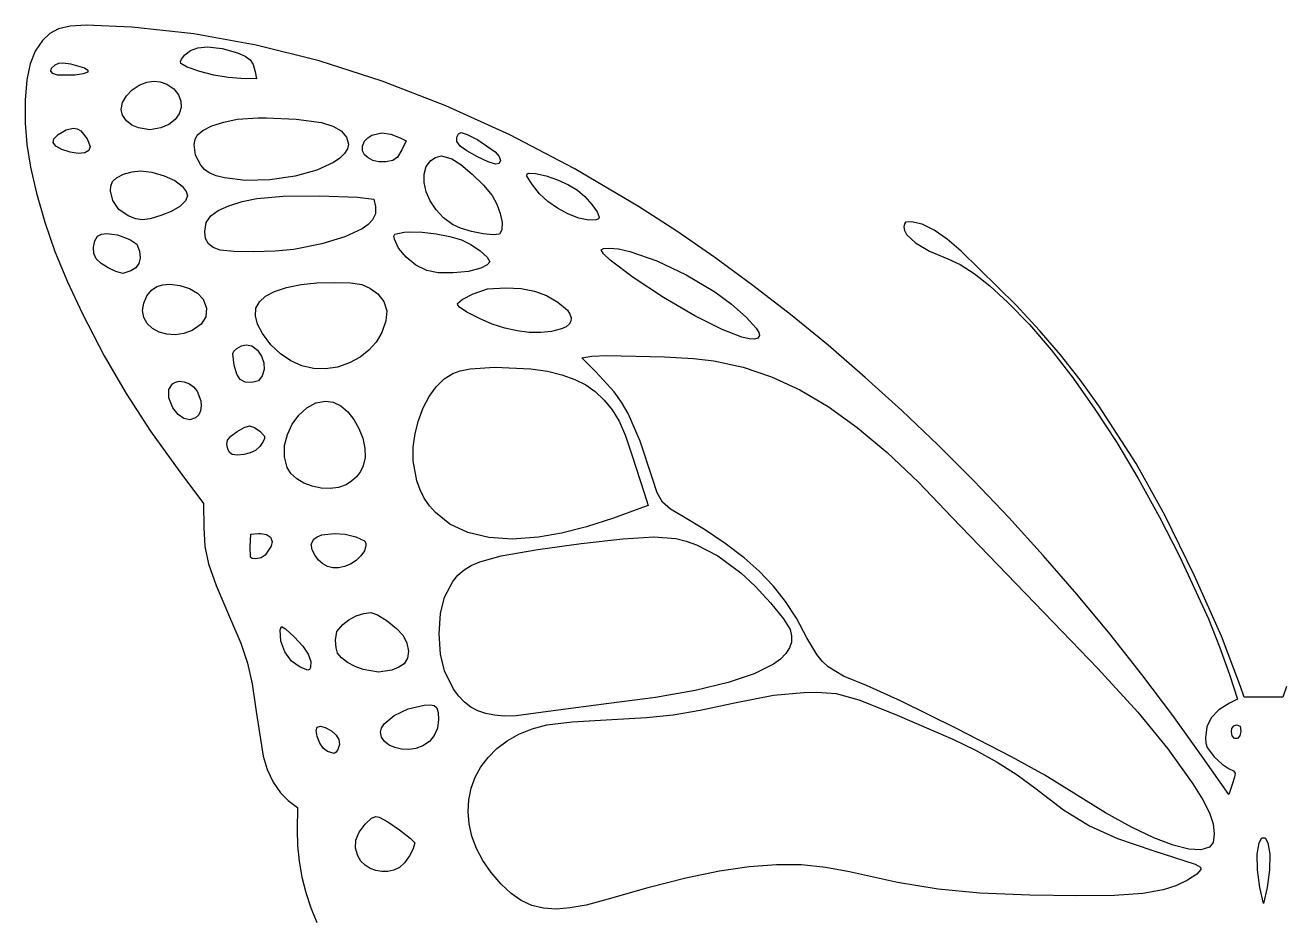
# Model space of a CAD drawing. Extents: x -58 to 268, y 39 to 258.
# Drawn here: x -58.1 to 107.9, y 140.3 to 257.6 of the extents above; entities that cross this region are included whole.
import ezdxf

# ---------------------------------------------------------------- set-up
doc = ezdxf.new("R2010")
doc.units = 0

msp = doc.modelspace()

# ---------------------------------------------------------------- linework, layer by layer
at = {"layer": 'Layer 1'}
for p, q in [((-52.161878, 257.43643), (-53.677883, 257.078432)), ((-50.054654, 257.559729), (-52.161878, 257.43643)), ((-44.022154, 257.286327), (-50.054654, 257.559729)), ((-50.054654, 257.559729), (-50.054654, 257.559729)), ((-54.813228, 256.453964), (-55.778473, 255.531257)), ((-53.677883, 257.078432), (-54.813228, 256.453964)), ((-35.880628, 256.414482), (-44.022154, 257.286327)), ((-27.665799, 254.942786), (-35.880628, 256.414482)), ((-56.763746, 254.131117), (-57.442445, 252.45679)), ((-55.778473, 255.531257), (-56.763746, 254.131117)), ((-37.035886, 253.658918), (-36.313959, 254.225979)), ((-36.313959, 254.225979), (-35.346381, 254.584525)), ((-35.346381, 254.584525), (-34.056182, 254.702229)), ((-34.056182, 254.702229), (-32.121481, 254.506739)), ((-34.056182, 254.702229), (-34.056182, 254.702229)), ((-32.121481, 254.506739), (-30.122709, 253.934938)), ((-19.385824, 252.874113), (-27.665799, 254.942786)), ((-57.442445, 252.45679), (-57.860218, 250.355166)), ((-54.111598, 252.329799), (-53.64181, 252.548747)), ((-53.64181, 252.548747), (-53.079723, 252.612021)), ((-53.079723, 252.612021), (-52.127223, 252.488549)), ((-53.079723, 252.612021), (-53.079723, 252.612021)), ((-52.127223, 252.488549), (-50.254548, 251.931629)), ((-37.643357, 252.76943), (-37.513404, 253.088271)), ((-37.593851, 252.532503), (-37.643357, 252.76943)), ((-36.763751, 252.056396), (-37.593851, 252.532503)), ((-37.513404, 253.088271), (-37.035886, 253.658918)), ((-30.122709, 253.934938), (-29.090996, 253.480834)), ((-29.090996, 253.480834), (-28.449514, 253.009526)), ((-28.449514, 253.009526), (-28.064751, 252.376949)), ((-28.064751, 252.376949), (-27.803197, 251.439035)), ((-11.048859, 250.211336), (-19.385824, 252.874113)), ((-54.719195, 251.496789), (-54.606934, 251.891796)), ((-54.457102, 251.185354), (-54.719195, 251.496789)), ((-54.606934, 251.891796), (-54.111598, 252.329799)), ((-53.829376, 250.998063), (-54.457102, 251.185354)), ((-51.501822, 251.002625), (-53.829376, 250.998063)), ((-50.427161, 251.151563), (-51.501822, 251.002625)), ((-49.842987, 251.35966), (-50.427161, 251.151563)), ((-50.254548, 251.931629), (-49.83273, 251.630811)), ((-49.83273, 251.630811), (-49.842987, 251.35966)), ((-35.09228, 251.45843), (-36.763751, 252.056396)), ((-33.232737, 250.980956), (-35.09228, 251.45843)), ((-31.365993, 250.661967), (-33.232737, 250.980956)), ((-27.803197, 251.439035), (-27.609169, 250.521813)), ((-57.860218, 250.355166), (-58.062709, 247.673132)), ((-44.74695, 248.257069), (-43.996395, 249.051664)), ((-43.996395, 249.051664), (-43.069654, 249.657507)), ((-43.069654, 249.657507), (-42.058585, 250.059217)), ((-42.058585, 250.059217), (-41.155834, 250.213132)), ((-41.155834, 250.213132), (-40.295849, 250.123113)), ((-41.155834, 250.213132), (-41.155834, 250.213132)), ((-40.295849, 250.123113), (-39.418404, 249.789799)), ((-39.418404, 249.789799), (-38.495276, 249.164844)), ((-38.495276, 249.164844), (-37.879602, 248.409329)), ((-29.672918, 250.539452), (-31.365993, 250.661967)), ((-27.609169, 250.521813), (-29.672918, 250.539452)), ((-2.663061, 246.95733), (-11.048859, 250.211336)), ((-58.062709, 247.673132), (-58.076768, 244.676945)), ((-45.433265, 246.482507), (-45.24976, 247.368943)), ((-45.24976, 247.368943), (-44.74695, 248.257069)), ((-37.879602, 248.409329), (-37.56402, 247.575444)), ((-37.56402, 247.575444), (-37.541168, 246.715382)), ((-45.245368, 245.71807), (-45.433265, 246.482507)), ((-44.743323, 244.990315), (-45.245368, 245.71807)), ((-37.803681, 245.881331), (-38.344198, 245.125483)), ((-37.541168, 246.715382), (-37.803681, 245.881331)), ((5.763413, 243.114968), (-2.663061, 246.95733)), ((-58.076768, 244.676945), (-57.862435, 241.844941)), ((-44.0196, 244.397909), (-44.743323, 244.990315)), ((-43.166668, 244.039521), (-44.0196, 244.397909)), ((-41.644382, 243.795993), (-43.166668, 244.039521)), ((-40.229793, 244.05716), (-41.644382, 243.795993)), ((-39.155356, 244.50003), (-40.229793, 244.05716)), ((-38.344198, 245.125483), (-39.155356, 244.50003)), ((-34.700551, 243.709627), (-33.491547, 244.302352)), ((-33.491547, 244.302352), (-31.932065, 244.812168)), ((-31.932065, 244.812168), (-30.157987, 245.186049)), ((-30.157987, 245.186049), (-27.415141, 245.380077)), ((-27.415141, 245.380077), (-26.295072, 245.380077)), ((-27.415141, 245.380077), (-27.415141, 245.380077)), ((-26.295072, 245.380077), (-22.38412, 245.195318)), ((-22.38412, 245.195318), (-19.045488, 244.745077)), ((-19.045488, 244.745077), (-17.559644, 244.286245)), ((-17.559644, 244.286245), (-16.450819, 243.635344)), ((-54.402748, 242.108893), (-54.28863, 242.597179)), ((-54.28863, 242.597179), (-53.732362, 243.157577)), ((-53.732362, 243.157577), (-52.69889, 243.79473)), ((-52.69889, 243.79473), (-51.774446, 244.004243)), ((-51.774446, 244.004243), (-51.239891, 243.915601)), ((-51.774446, 244.004243), (-51.774446, 244.004243)), ((-51.239891, 243.915601), (-50.753507, 243.650794)), ((-50.753507, 243.650794), (-49.931182, 242.593132)), ((-49.931182, 242.593132), (-49.537506, 241.602444)), ((-35.835673, 241.859082), (-35.708651, 242.511866)), ((-35.708651, 242.511866), (-35.423196, 243.087021)), ((-35.423196, 243.087021), (-34.700551, 243.709627)), ((-16.450819, 243.635344), (-15.757383, 242.822729)), ((-15.757383, 242.822729), (-15.517711, 241.878757)), ((-13.374586, 242.275632), (-12.963065, 242.743897)), ((-12.963065, 242.743897), (-12.438293, 243.083581)), ((-12.438293, 243.083581), (-11.125627, 243.369243)), ((-11.125627, 243.369243), (-9.940579, 243.222229)), ((-11.125627, 243.369243), (-11.125627, 243.369243)), ((-9.940579, 243.222229), (-8.691461, 242.743063)), ((-8.691461, 242.743063), (-7.924169, 242.337368)), ((-1.221391, 242.840077), (-1.021046, 243.269872)), ((-1.217995, 242.230827), (-1.221391, 242.840077)), ((-1.021046, 243.269872), (-0.665766, 243.42216)), ((-0.665766, 243.42216), (0.143721, 243.188074)), ((-0.665766, 243.42216), (-0.665766, 243.42216)), ((0.143721, 243.188074), (1.512637, 242.452021)), ((1.512637, 242.452021), (3.817616, 240.889006)), ((14.222406, 238.687125), (5.763413, 243.114968)), ((-57.862435, 241.844941), (-57.382233, 238.8733)), ((-54.064816, 241.65547), (-54.402748, 242.108893)), ((-53.264932, 241.19966), (-54.064816, 241.65547)), ((-52.17202, 240.825118), (-53.264932, 241.19966)), ((-51.117217, 240.671863), (-52.17202, 240.825118)), ((-50.241097, 240.745023), (-51.117217, 240.671863)), ((-49.684237, 241.049729), (-50.241097, 240.745023)), ((-49.537506, 241.602444), (-49.684237, 241.049729)), ((-35.655401, 240.450505), (-35.835673, 241.859082)), ((-15.648303, 241.27051), (-16.028215, 240.664857)), ((-15.517711, 241.878757), (-15.648303, 241.27051)), ((-13.650658, 241.635335), (-13.374586, 242.275632)), ((-13.644143, 241.040163), (-13.650658, 241.635335)), ((-13.390277, 240.513981), (-13.644143, 241.040163)), ((-8.462155, 241.137924), (-9.026906, 240.208548)), ((-7.924169, 242.337368), (-8.462155, 241.137924)), ((-0.816134, 241.643728), (-1.217995, 242.230827)), ((0.064401, 240.99996), (-0.816134, 241.643728)), ((1.503817, 240.220702), (0.064401, 240.99996)), ((3.817616, 240.889006), (4.35063, 240.284595)), ((-34.964357, 239.121054), (-35.655401, 240.450505)), ((-34.452912, 238.567177), (-34.964357, 239.121054)), ((-17.464814, 239.504481), (-19.685136, 238.483935)), ((-16.639651, 240.072584), (-17.464814, 239.504481)), ((-16.028215, 240.664857), (-16.639651, 240.072584)), ((-12.924297, 240.080658), (-13.390277, 240.513981)), ((-12.281438, 239.764058), (-12.924297, 240.080658)), ((-11.496938, 239.58805), (-12.281438, 239.764058)), ((-10.606034, 239.576499), (-11.496938, 239.58805)), ((-9.643961, 239.753271), (-10.606034, 239.576499)), ((-9.026906, 240.208548), (-9.643961, 239.753271)), ((-5.262489, 238.94028), (-4.652155, 239.726813)), ((-4.652155, 239.726813), (-4.039237, 240.154046)), ((-4.039237, 240.154046), (-3.426252, 240.335354)), ((-3.426252, 240.335354), (-3.267502, 240.344174)), ((-3.267502, 240.344174), (-1.87403, 239.982577)), ((-3.267502, 240.344174), (-3.267502, 240.344174)), ((-1.87403, 239.982577), (-0.715326, 239.241855)), ((-0.715326, 239.241855), (0.790903, 237.964285)), ((2.911426, 239.571507), (1.503817, 240.220702)), ((3.844226, 239.283316), (2.911426, 239.571507)), ((4.360885, 239.346961), (3.844226, 239.283316)), ((4.35063, 240.284595), (4.520067, 239.753271)), ((4.520067, 239.753271), (4.360885, 239.346961)), ((-57.382233, 238.8733), (-56.598682, 235.458202)), ((-46.570973, 236.966327), (-46.039021, 237.473309)), ((-46.039021, 237.473309), (-45.1187, 237.92973)), ((-45.1187, 237.92973), (-44.009498, 238.259432)), ((-44.009498, 238.259432), (-42.910904, 238.386257)), ((-42.910904, 238.386257), (-41.384639, 238.209849)), ((-42.910904, 238.386257), (-42.910904, 238.386257)), ((-41.384639, 238.209849), (-39.770956, 237.748999)), ((-39.770956, 237.748999), (-38.351413, 237.106276)), ((-33.844515, 238.130493), (-34.452912, 238.567177)), ((-32.94655, 237.741734), (-33.844515, 238.130493)), ((-31.82405, 237.445139), (-32.94655, 237.741734)), ((-29.060658, 237.134764), (-31.82405, 237.445139)), ((-22.546808, 237.689521), (-25.864769, 237.212011)), ((-19.685136, 238.483935), (-22.546808, 237.689521)), ((-5.555671, 237.956053), (-5.262489, 238.94028)), ((-5.552374, 236.835254), (-5.555671, 237.956053)), ((0.790903, 237.964285), (2.283172, 236.483187)), ((7.984552, 237.705807), (8.008117, 237.975185)), ((8.709303, 236.525354), (7.984552, 237.705807)), ((8.008117, 237.975185), (8.303609, 238.077577)), ((8.303609, 238.077577), (9.141456, 238.015841)), ((8.303609, 238.077577), (8.303609, 238.077577)), ((9.141456, 238.015841), (10.544591, 237.713369)), ((10.544591, 237.713369), (12.039646, 237.206292)), ((22.705762, 233.676674), (14.222406, 238.687125)), ((-46.849509, 235.749184), (-46.788933, 236.377662)), ((-46.54132, 234.466255), (-46.849509, 235.749184)), ((-46.788933, 236.377662), (-46.570973, 236.966327)), ((-38.351413, 237.106276), (-37.407571, 236.384243)), ((-37.407571, 236.384243), (-36.896113, 235.649659)), ((-25.864769, 237.212011), (-29.060658, 237.134764)), ((-5.273273, 235.639002), (-5.552374, 236.835254)), ((2.283172, 236.483187), (3.399998, 235.131882)), ((9.663506, 235.375336), (8.709303, 236.525354)), ((12.039646, 237.206292), (13.463643, 236.559389)), ((13.463643, 236.559389), (14.653609, 235.837438)), ((14.653609, 235.837438), (15.615077, 234.996747)), ((-56.598682, 235.458202), (-55.508783, 231.635977)), ((-45.73202, 233.304473), (-46.54132, 234.466255)), ((-36.96221, 234.418919), (-37.717779, 233.700118)), ((-36.684376, 235.096604), (-36.96221, 234.418919)), ((-36.896113, 235.649659), (-36.684376, 235.096604)), ((-31.253892, 233.800441), (-29.520169, 234.351303)), ((-29.520169, 234.351303), (-27.573891, 234.761466)), ((-27.573891, 234.761466), (-24.08891, 235.032013)), ((-24.08891, 235.032013), (-19.283613, 235.105424)), ((-19.283613, 235.105424), (-14.327086, 234.902577)), ((-19.283613, 235.105424), (-19.283613, 235.105424)), ((-14.327086, 234.902577), (-12.148683, 234.673271)), ((-12.148683, 234.673271), (-11.963475, 233.685493)), ((-4.739041, 234.428419), (-5.273273, 235.639002)), ((-3.970352, 233.264624), (-4.739041, 234.428419)), ((3.399998, 235.131882), (4.034956, 233.994852)), ((10.764671, 234.353042), (9.663506, 235.375336)), ((12.008934, 233.462199), (10.764671, 234.353042)), ((15.615077, 234.996747), (16.536937, 233.963661)), ((-44.507223, 232.450771), (-45.73202, 233.304473)), ((-43.521502, 232.064164), (-44.507223, 232.450771)), ((-40.194515, 232.486049), (-41.64031, 232.079298)), ((-38.834181, 233.026922), (-40.194515, 232.486049)), ((-37.717779, 233.700118), (-38.834181, 233.026922)), ((-34.26522, 231.566556), (-33.641668, 232.441952)), ((-33.641668, 232.441952), (-32.664558, 233.150213)), ((-32.664558, 233.150213), (-31.253892, 233.800441)), ((-11.934829, 232.744588), (-12.325072, 231.939243)), ((-11.963475, 233.685493), (-11.934829, 232.744588)), ((-2.987878, 232.208738), (-3.970352, 233.264624)), ((4.034956, 233.994852), (4.493535, 232.752544)), ((4.493535, 232.752544), (4.727255, 231.575425)), ((13.392428, 232.706535), (12.008934, 233.462199)), ((14.818252, 232.172003), (13.392428, 232.706535)), ((16.536937, 233.963661), (17.229304, 232.9767)), ((17.229304, 232.9767), (17.502289, 232.274382)), ((27.736326, 230.42721), (22.705762, 233.676674)), ((-55.508783, 231.635977), (-54.159908, 227.780798)), ((-42.657585, 231.939505), (-43.521502, 232.064164)), ((-41.64031, 232.079298), (-42.657585, 231.939505)), ((-34.426598, 230.413479), (-34.26522, 231.566556)), ((-13.711752, 230.758669), (-15.991152, 229.685094)), ((-12.898795, 231.338565), (-13.711752, 230.758669)), ((-12.325072, 231.939243), (-12.898795, 231.338565)), ((-1.812294, 231.321882), (-2.987878, 232.208738)), ((-0.767884, 230.853966), (-1.812294, 231.321882)), ((0.680921, 230.418739), (-0.767884, 230.853966)), ((4.727255, 231.575425), (4.687637, 230.633966)), ((16.143943, 231.904192), (14.818252, 232.172003)), ((17.121343, 231.929514), (16.143943, 231.904192)), ((17.401883, 232.060354), (17.121343, 231.929514)), ((17.502289, 232.274382), (17.401883, 232.060354)), ((57.714207, 231.406997), (57.639582, 231.022021)), ((57.639582, 231.022021), (57.702998, 230.533131)), ((57.867636, 231.619652), (57.714207, 231.406997)), ((58.662638, 231.683479), (57.867636, 231.619652)), ((60.035878, 231.349736), (58.662638, 231.683479)), ((61.615522, 230.570011), (60.035878, 231.349736)), ((-49.085305, 228.335995), (-48.915837, 229.168055)), ((-48.915837, 229.168055), (-48.537709, 229.778479)), ((-48.537709, 229.778479), (-48.038644, 230.04619)), ((-48.038644, 230.04619), (-47.347084, 230.148896)), ((-47.347084, 230.148896), (-45.901483, 229.966475)), ((-47.347084, 230.148896), (-47.347084, 230.148896)), ((-45.901483, 229.966475), (-44.313196, 229.363966)), ((-44.313196, 229.363966), (-43.389694, 228.713153)), ((-34.31473, 229.471734), (-34.426598, 230.413479)), ((-33.958508, 228.77159), (-34.31473, 229.471734)), ((-15.991152, 229.685094), (-19.034839, 228.76625)), ((-9.519907, 229.807069), (-9.402865, 230.049259)), ((-9.449933, 229.390424), (-9.519907, 229.807069)), ((-8.9023, 228.194273), (-9.449933, 229.390424)), ((-9.402865, 230.049259), (-8.188752, 230.316466)), ((-8.188752, 230.316466), (-7.421461, 230.378202)), ((-7.421461, 230.378202), (-5.781055, 230.326956)), ((-7.421461, 230.378202), (-7.421461, 230.378202)), ((-5.781055, 230.326956), (-3.950391, 230.109684)), ((-3.950391, 230.109684), (-2.155314, 229.757678)), ((-2.155314, 229.757678), (-0.621669, 229.302229)), ((-0.621669, 229.302229), (0.624896, 228.689654)), ((2.236903, 230.091125), (0.680921, 230.418739)), ((3.602845, 229.946049), (2.236903, 230.091125)), ((4.370835, 230.064265), (3.602845, 229.946049)), ((4.687637, 230.633966), (4.370835, 230.064265)), ((32.754657, 226.96809), (27.736326, 230.42721)), ((57.702998, 230.533131), (57.989723, 230.00749)), ((57.989723, 230.00749), (59.162239, 228.897702)), ((63.348116, 229.376881), (61.615522, 230.570011)), ((65.180207, 227.802924), (63.348116, 229.376881)), ((-54.159908, 227.780798), (-52.51127, 223.784547)), ((-49.031688, 227.484345), (-49.085305, 228.335995)), ((-48.740557, 226.815146), (-49.031688, 227.484345)), ((-43.389694, 228.713153), (-43.016737, 227.829382)), ((-43.016737, 227.829382), (-42.936248, 226.902651)), ((-33.327009, 228.27503), (-33.958508, 228.77159)), ((-32.389307, 227.944035), (-33.327009, 228.27503)), ((-30.613614, 227.749721), (-32.389307, 227.944035)), ((-27.995919, 227.706683), (-30.613614, 227.749721)), ((-25.156185, 227.808779), (-27.995919, 227.706683)), ((-22.714377, 228.049868), (-25.156185, 227.808779)), ((-19.034839, 228.76625), (-22.714377, 228.049868)), ((-7.916087, 227.011367), (-8.9023, 228.194273)), ((0.624896, 228.689654), (1.833559, 227.868326)), ((1.833559, 227.868326), (2.747264, 227.038551)), ((17.784512, 227.970493), (18.098632, 228.151636)), ((18.100896, 227.463504), (17.784512, 227.970493)), ((18.098632, 228.151636), (18.851664, 228.226257)), ((18.979422, 226.642954), (18.100896, 227.463504)), ((18.851664, 228.226257), (20.071418, 228.107285)), ((18.851664, 228.226257), (18.851664, 228.226257)), ((20.071418, 228.107285), (21.557802, 227.766934)), ((21.557802, 227.766934), (25.091128, 226.521469)), ((59.162239, 228.897702), (61.015406, 227.79615)), ((61.015406, 227.79615), (63.407499, 226.806327)), ((72.422938, 220.680939), (65.180207, 227.802924)), ((-48.066497, 226.188988), (-48.740557, 226.815146)), ((-47.14671, 225.59498), (-48.066497, 226.188988)), ((-43.094334, 226.182625), (-43.504663, 225.637748)), ((-42.936248, 226.902651), (-43.094334, 226.182625)), ((-6.634053, 225.981706), (-7.916087, 227.011367)), ((-5.198961, 225.245285), (-6.634053, 225.981706)), ((2.756619, 226.008568), (1.909512, 225.553966)), ((2.747264, 227.038551), (3.108956, 226.400632)), ((3.108956, 226.400632), (2.756619, 226.008568)), ((21.99914, 224.35875), (18.979422, 226.642954)), ((25.091128, 226.521469), (28.972969, 224.688625)), ((37.752347, 223.30753), (32.754657, 226.96809)), ((63.407499, 226.806327), (65.072213, 226.058339)), ((65.072213, 226.058339), (66.900091, 224.886735)), ((-46.141903, 225.121576), (-47.14671, 225.59498)), ((-45.212779, 224.857229), (-46.141903, 225.121576)), ((-44.180904, 225.236466), (-45.212779, 224.857229)), ((-43.504663, 225.637748), (-44.180904, 225.236466)), ((-3.698134, 224.967657), (-5.198961, 225.245285)), ((-1.706976, 224.939708), (-3.698134, 224.967657)), ((0.315308, 225.141717), (-1.706976, 224.939708)), ((1.909512, 225.553966), (0.315308, 225.141717)), ((25.996145, 221.713038), (21.99914, 224.35875)), ((28.972969, 224.688625), (32.724652, 222.46716)), ((66.900091, 224.886735), (68.961637, 223.241767)), ((-52.51127, 223.784547), (-50.522084, 219.539104)), ((-42.046718, 221.916687), (-41.455644, 222.686342)), ((-41.455644, 222.686342), (-40.758959, 223.155077)), ((-40.758959, 223.155077), (-39.950118, 223.371775)), ((-39.950118, 223.371775), (-39.074446, 223.446118)), ((-39.074446, 223.446118), (-37.723108, 223.310636)), ((-39.074446, 223.446118), (-39.074446, 223.446118)), ((-37.723108, 223.310636), (-36.442912, 222.914567)), ((-36.442912, 222.914567), (-35.367233, 222.294795)), ((-26.423012, 221.8976), (-25.23332, 222.520506)), ((-25.23332, 222.520506), (-23.668521, 223.027069)), ((-23.668521, 223.027069), (-21.7266, 223.41966)), ((-21.7266, 223.41966), (-19.660392, 223.632247)), ((-19.660392, 223.632247), (-17.343336, 223.701882)), ((-17.343336, 223.701882), (-15.21996, 223.627255)), ((-17.343336, 223.701882), (-17.343336, 223.701882)), ((-15.21996, 223.627255), (-13.727363, 223.410841)), ((-13.727363, 223.410841), (-12.671267, 222.931492)), ((-12.671267, 222.931492), (-11.654794, 222.202577)), ((0.930553, 222.184938), (2.825115, 222.852307)), ((2.825115, 222.852307), (5.225623, 222.996327)), ((5.225623, 222.996327), (7.238059, 222.886485)), ((5.225623, 222.996327), (5.225623, 222.996327)), ((7.238059, 222.886485), (9.006025, 222.547913)), ((9.006025, 222.547913), (10.594762, 221.963913)), ((32.724652, 222.46716), (34.931219, 220.836818)), ((42.720988, 219.453747), (37.752347, 223.30753)), ((68.961637, 223.241767), (71.32736, 221.073688)), ((-42.611043, 219.988896), (-42.456934, 220.974682)), ((-42.456934, 220.974682), (-42.046718, 221.916687)), ((-35.367233, 222.294795), (-34.629446, 221.488202)), ((-34.629446, 221.488202), (-34.180675, 220.291808)), ((-27.685138, 220.293284), (-27.239612, 221.155983)), ((-27.239612, 221.155983), (-26.423012, 221.8976)), ((-11.654794, 222.202577), (-10.832637, 221.163948)), ((-10.832637, 221.163948), (-10.468914, 219.971607)), ((-1.127157, 220.935249), (-0.537392, 221.460155)), ((-1.111093, 220.693827), (-1.127157, 220.935249)), ((-0.537392, 221.460155), (0.930553, 222.184938)), ((10.594762, 221.963913), (12.069512, 221.117785)), ((12.069512, 221.117785), (13.321666, 220.034046)), ((30.122916, 219.300979), (25.996145, 221.713038)), ((34.931219, 220.836818), (36.850441, 219.139506)), ((71.32736, 221.073688), (74.167779, 218.147348)), ((-50.522084, 219.539104), (-47.681078, 214.046567)), ((-42.448617, 219.065007), (-42.611043, 219.988896)), ((-34.282415, 219.187183), (-34.923677, 218.205603)), ((-34.180675, 220.291808), (-34.282415, 219.187183)), ((-27.761603, 219.307135), (-27.685138, 220.293284)), ((-27.471025, 218.195166), (-27.761603, 219.307135)), ((-10.468914, 219.971607), (-10.563634, 218.620341)), ((-0.897528, 220.437669), (-1.111093, 220.693827)), ((0.092706, 219.794868), (-0.897528, 220.437669)), ((1.76249, 218.925065), (0.092706, 219.794868)), ((13.321666, 220.034046), (13.668196, 219.522414)), ((13.668196, 219.522414), (13.826962, 219.04172)), ((33.700573, 217.506309), (30.122916, 219.300979)), ((36.850441, 219.139506), (38.179615, 217.670657)), ((47.652172, 215.414958), (42.720988, 219.453747)), ((75.480605, 217.387125), (72.422938, 220.680939)), ((-41.994469, 218.269869), (-42.448617, 219.065007)), ((-41.301278, 217.624476), (-41.994469, 218.269869)), ((-40.421725, 217.149816), (-41.301278, 217.624476)), ((-34.923677, 218.205603), (-36.093473, 217.378341)), ((-26.815419, 216.955007), (-27.471025, 218.195166)), ((-10.563634, 218.620341), (-11.116808, 217.104938)), ((3.437903, 218.218279), (1.76249, 218.925065)), ((5.100281, 217.677886), (3.437903, 218.218279)), ((6.730961, 217.307264), (5.100281, 217.677886)), ((12.5634, 217.590007), (11.246161, 217.247783)), ((13.166184, 217.866107), (12.5634, 217.590007)), ((13.577005, 218.205481), (13.166184, 217.866107)), ((13.796915, 218.600047), (13.577005, 218.205481)), ((13.826962, 219.04172), (13.796915, 218.600047)), ((36.313382, 216.477113), (33.700573, 217.506309)), ((38.179615, 217.670657), (38.52834, 217.114228)), ((74.167779, 218.147348), (77.038104, 214.813292)), ((-39.408488, 216.866882), (-40.421725, 217.149816)), ((-38.314248, 216.796664), (-39.408488, 216.866882)), ((-37.191683, 216.960153), (-38.314248, 216.796664)), ((-36.093473, 217.378341), (-37.191683, 216.960153)), ((-25.716812, 215.499145), (-26.815419, 216.955007)), ((-11.871727, 215.846996), (-12.822848, 214.766936)), ((-11.116808, 217.104938), (-11.871727, 215.846996)), ((8.311277, 217.109788), (6.730961, 217.307264)), ((9.822565, 217.088836), (8.311277, 217.109788)), ((11.246161, 217.247783), (9.822565, 217.088836)), ((37.255749, 216.250392), (36.313382, 216.477113)), ((37.95424, 216.21603), (37.255749, 216.250392)), ((38.407966, 216.374357), (37.95424, 216.21603)), ((38.616041, 216.725702), (38.407966, 216.374357)), ((38.52834, 217.114228), (38.616041, 216.725702)), ((78.26559, 214.146318), (75.480605, 217.387125)), ((-30.746484, 214.307755), (-30.592187, 214.661949)), ((-30.537223, 212.809868), (-30.746484, 214.307755)), ((-30.592187, 214.661949), (-30.228543, 214.997091)), ((-30.228543, 214.997091), (-29.614031, 215.365246)), ((-29.614031, 215.365246), (-28.993821, 215.499799)), ((-28.993821, 215.499799), (-28.222091, 215.333338)), ((-28.993821, 215.499799), (-28.993821, 215.499799)), ((-28.222091, 215.333338), (-27.503336, 214.785424)), ((-27.503336, 214.785424), (-26.961183, 214.001498)), ((-24.470477, 214.304015), (-25.716812, 215.499145)), ((-23.102641, 213.378409), (-24.470477, 214.304015)), ((-12.822848, 214.766936), (-13.981487, 213.85487)), ((52.537492, 211.19938), (47.652172, 215.414958)), ((77.038104, 214.813292), (79.922042, 211.095438)), ((-47.681078, 214.046567), (-44.789999, 209.06698)), ((-30.204351, 211.634152), (-30.537223, 212.809868)), ((-26.961183, 214.001498), (-26.661682, 213.12252)), ((-26.661682, 213.12252), (-26.619848, 212.226123)), ((-21.639534, 212.731117), (-23.102641, 213.378409)), ((-20.107384, 212.37093), (-21.639534, 212.731117)), ((-16.940869, 212.547036), (-18.53242, 212.30664)), ((-15.358961, 213.10091), (-16.940869, 212.547036)), ((-13.981487, 213.85487), (-15.358961, 213.10091)), ((0.519631, 212.307712), (3.788053, 212.536466)), ((3.788053, 212.536466), (8.489962, 212.321304)), ((3.788053, 212.536466), (3.788053, 212.536466)), ((15.218053, 213.762368), (16.53215, 213.965216)), ((17.078956, 211.927924), (15.218053, 213.762368)), ((16.53215, 213.965216), (18.498887, 214.062229)), ((18.498887, 214.062229), (26.132365, 213.883822)), ((18.498887, 214.062229), (18.498887, 214.062229)), ((26.132365, 213.883822), (29.952349, 213.657871)), ((29.952349, 213.657871), (32.601179, 213.383132)), ((32.601179, 213.383132), (36.460896, 212.545253)), ((36.460896, 212.545253), (40.223122, 211.28713)), ((80.855227, 210.864682), (78.26559, 214.146318)), ((-29.753217, 210.904087), (-30.204351, 211.634152)), ((-29.114209, 210.551445), (-29.753217, 210.904087)), ((-26.850697, 211.389938), (-27.35888, 210.740872)), ((-26.619848, 212.226123), (-26.850697, 211.389938)), ((-18.53242, 212.30664), (-20.107384, 212.37093)), ((-3.935369, 209.964783), (-2.895834, 211.000049)), ((-2.895834, 211.000049), (-1.768197, 211.725077)), ((-1.768197, 211.725077), (-0.783179, 212.060907)), ((-0.783179, 212.060907), (0.519631, 212.307712)), ((8.489962, 212.321304), (10.696269, 212.003748)), ((10.696269, 212.003748), (12.598678, 211.548688)), ((12.598678, 211.548688), (14.313758, 210.934637)), ((14.313758, 210.934637), (15.737864, 210.217829)), ((19.465246, 209.285623), (17.078956, 211.927924)), ((40.223122, 211.28713), (43.945408, 209.571157)), ((57.368539, 206.815231), (52.537492, 211.19938)), ((79.922042, 211.095438), (82.803301, 207.017702)), ((83.326853, 207.448385), (80.855227, 210.864682)), ((-39.176876, 208.481588), (-39.159552, 209.588421)), ((-39.159552, 209.588421), (-38.667522, 210.36129)), ((-38.667522, 210.36129), (-38.270374, 210.583541)), ((-38.270374, 210.583541), (-37.786807, 210.675563)), ((-37.786807, 210.675563), (-37.156332, 210.606001)), ((-37.786807, 210.675563), (-37.786807, 210.675563)), ((-37.156332, 210.606001), (-36.446251, 210.331604)), ((-36.446251, 210.331604), (-35.892262, 209.933552)), ((-35.892262, 209.933552), (-35.451555, 209.398549)), ((-35.451555, 209.398549), (-34.942659, 208.10029)), ((-28.217711, 210.507993), (-29.114209, 210.551445)), ((-27.35888, 210.740872), (-28.217711, 210.507993)), ((-4.862681, 208.67245), (-3.935369, 209.964783)), ((15.737864, 210.217829), (16.981441, 209.333013)), ((16.981441, 209.333013), (18.154928, 208.214938)), ((20.438915, 207.914449), (19.465246, 209.285623)), ((43.945408, 209.571157), (47.685302, 207.35973)), ((-44.789999, 209.06698), (-41.559095, 204.131007)), ((-38.633473, 207.165424), (-39.176876, 208.481588)), ((-34.942659, 208.10029), (-34.89081, 207.428335)), ((-20.979156, 207.192881), (-19.801482, 207.832652)), ((-19.801482, 207.832652), (-18.5516, 208.082646)), ((-18.5516, 208.082646), (-17.502086, 207.941535)), ((-18.5516, 208.082646), (-18.5516, 208.082646)), ((-17.502086, 207.941535), (-16.512344, 207.45976)), ((-5.653649, 207.176219), (-4.862681, 208.67245)), ((18.154928, 208.214938), (19.230938, 206.910057)), ((21.313563, 206.420599), (20.438915, 207.914449)), ((-37.940023, 206.297287), (-38.633473, 207.165424)), ((-37.173597, 205.775411), (-37.940023, 206.297287)), ((-35.643682, 205.868966), (-36.389661, 205.624427)), ((-35.233152, 206.267022), (-35.643682, 205.868966)), ((-34.984918, 206.802029), (-35.233152, 206.267022)), ((-34.89081, 207.428335), (-34.984918, 206.802029)), ((-22.907783, 205.041497), (-22.032097, 206.237706)), ((-22.032097, 206.237706), (-20.979156, 207.192881)), ((-16.512344, 207.45976), (-15.597009, 206.67107)), ((-15.597009, 206.67107), (-14.789872, 205.647502)), ((-6.284152, 205.529259), (-5.653649, 207.176219)), ((19.230938, 206.910057), (20.124917, 205.413857)), ((22.907685, 202.796893), (21.313563, 206.420599)), ((47.685302, 207.35973), (51.500354, 204.615243)), ((62.136906, 202.270725), (57.368539, 206.815231)), ((82.803301, 207.017702), (85.665588, 202.604)), ((88.225416, 199.836466), (83.326853, 207.448385)), ((-36.389661, 205.624427), (-37.173597, 205.775411)), ((-30.148215, 204.080271), (-29.228773, 204.589938)), ((-29.228773, 204.589938), (-28.517571, 204.801813)), ((-28.517571, 204.801813), (-27.898514, 204.605355)), ((-28.517571, 204.801813), (-28.517571, 204.801813)), ((-27.898514, 204.605355), (-27.185836, 204.131535)), ((-23.553689, 203.678627), (-22.907783, 205.041497)), ((-14.789872, 205.647502), (-14.124722, 204.461093)), ((-14.124722, 204.461093), (-13.635349, 203.183879)), ((-6.730071, 203.78474), (-6.284152, 205.529259)), ((20.124917, 205.413857), (20.962148, 203.477139)), ((51.500354, 204.615243), (55.448111, 201.300091)), ((-41.559095, 204.131007), (-37.698612, 198.769313)), ((-31.516098, 202.374009), (-31.436807, 202.923271)), ((-31.436807, 202.923271), (-30.982145, 203.461739)), ((-30.982145, 203.461739), (-30.148215, 204.080271)), ((-27.185836, 204.131535), (-26.584823, 203.451988)), ((-26.727225, 202.738063), (-27.164753, 202.095339)), ((-26.576776, 203.143781), (-26.727225, 202.738063)), ((-26.584823, 203.451988), (-26.576776, 203.143781)), ((-23.917294, 202.223466), (-23.553689, 203.678627)), ((-13.635349, 203.183879), (-13.355544, 201.887899)), ((-6.967283, 201.995831), (-6.730071, 203.78474)), ((20.962148, 203.477139), (21.867914, 200.850702)), ((24.531387, 197.878549), (22.907685, 202.796893)), ((85.665588, 202.604), (88.492611, 197.878247)), ((-31.408179, 201.788289), (-31.516098, 202.374009)), ((-31.155823, 201.296014), (-31.408179, 201.788289)), ((-30.801807, 201.027091), (-31.155823, 201.296014)), ((-30.106986, 200.949244), (-30.801807, 201.027091)), ((-29.266793, 201.031247), (-30.106986, 200.949244)), ((-28.431225, 201.245669), (-29.266793, 201.031247)), ((-27.75028, 201.565077), (-28.431225, 201.245669)), ((-27.164753, 202.095339), (-27.75028, 201.565077)), ((-23.946072, 200.750385), (-23.917294, 202.223466)), ((-13.355544, 201.887899), (-13.319095, 200.645188)), ((-6.971669, 200.215702), (-6.967283, 201.995831)), ((55.448111, 201.300091), (59.586125, 197.376668)), ((66.834185, 197.574082), (62.136906, 202.270725)), ((-23.587502, 199.333757), (-23.946072, 200.750385)), ((-23.082672, 198.532819), (-23.587502, 199.333757)), ((-13.559794, 199.527785), (-13.932354, 198.799603)), ((-13.319095, 200.645188), (-13.559794, 199.527785)), ((-6.510011, 197.581669), (-6.971669, 200.215702)), ((21.867914, 200.850702), (23.437775, 195.973549)), ((91.984117, 193.059372), (88.225416, 199.836466)), ((-37.698612, 198.769313), (-34.576529, 194.580077)), ((-22.320303, 197.843441), (-23.082672, 198.532819)), ((-21.362219, 197.28363), (-22.320303, 197.843441)), ((-14.46389, 198.108788), (-15.103412, 197.51011)), ((-13.932354, 198.799603), (-14.46389, 198.108788)), ((-6.082484, 196.396471), (-6.510011, 197.581669)), ((25.167387, 195.971023), (24.531387, 197.878549)), ((71.451967, 192.733517), (66.834185, 197.574082)), ((88.492611, 197.878247), (91.268077, 192.864361)), ((-20.270244, 196.871393), (-21.362219, 197.28363)), ((-19.106204, 196.624739), (-20.270244, 196.871393)), ((-17.931922, 196.561674), (-19.106204, 196.624739)), ((-16.809224, 196.700205), (-17.931922, 196.561674)), ((-15.799933, 197.058341), (-16.809224, 196.700205)), ((-15.103412, 197.51011), (-15.799933, 197.058341)), ((-5.529035, 195.302333), (-6.082484, 196.396471)), ((23.437775, 195.973549), (23.966942, 194.333132)), ((25.848236, 194.755284), (25.167387, 195.971023)), ((59.586125, 197.376668), (63.971943, 192.807368)), ((-34.576529, 194.580077), (-34.541251, 191.431535)), ((-4.853572, 194.30164), (-5.529035, 195.302333)), ((-4.060003, 193.39678), (-4.853572, 194.30164)), ((23.966942, 194.333132), (23.20847, 194.042091)), ((26.891511, 193.837793), (25.848236, 194.755284)), ((-2.134175, 191.884101), (-4.060003, 193.39678)), ((19.3931, 192.638466), (15.829745, 191.517565)), ((23.20847, 194.042091), (19.3931, 192.638466)), ((28.614791, 192.825007), (26.891511, 193.837793)), ((31.377014, 191.184101), (28.614791, 192.825007)), ((63.971943, 192.807368), (76.063402, 180.248479)), ((75.981845, 187.757248), (71.451967, 192.733517)), ((91.268077, 192.864361), (93.975693, 187.586257)), ((95.93279, 185.054376), (91.984117, 193.059372)), ((-34.541251, 191.431535), (-34.411227, 188.942171)), ((0.217187, 190.783385), (-2.134175, 191.884101)), ((15.829745, 191.517565), (12.531604, 190.684378)), ((34.112441, 189.336908), (31.377014, 191.184101)), ((-28.438196, 188.926813), (-28.358821, 190.549591)), ((-28.358821, 190.549591), (-27.353405, 190.637785)), ((-27.353405, 190.637785), (-27.106461, 190.646604)), ((-27.106461, 190.646604), (-26.311205, 190.509894)), ((-27.106461, 190.646604), (-27.106461, 190.646604)), ((-26.311205, 190.509894), (-25.76887, 190.141375)), ((-25.76887, 190.141375), (-25.540347, 189.602137)), ((-25.540347, 189.602137), (-25.68653, 188.953271)), ((-20.411606, 189.229182), (-20.059725, 189.888132)), ((-20.059725, 189.888132), (-19.646512, 190.21029)), ((-19.646512, 190.21029), (-19.030574, 190.445564)), ((-19.030574, 190.445564), (-17.387433, 190.646604)), ((-17.387433, 190.646604), (-15.935954, 190.545826)), ((-17.387433, 190.646604), (-17.387433, 190.646604)), ((-15.935954, 190.545826), (-14.529933, 190.205632)), ((-14.529933, 190.205632), (-13.379708, 189.670573)), ((-13.379708, 189.670573), (-13.205644, 189.38745)), ((-13.205644, 189.38745), (-13.198197, 189.006188)), ((2.962823, 190.113719), (0.217187, 190.783385)), ((6.071472, 189.894193), (2.962823, 190.113719)), ((9.511873, 190.143896), (6.071472, 189.894193)), ((9.421733, 188.546), (15.151982, 189.337025)), ((12.531604, 190.684378), (9.511873, 190.143896)), ((15.151982, 189.337025), (20.637454, 189.936173)), ((20.637454, 189.936173), (24.698956, 190.196813)), ((24.698956, 190.196813), (27.586539, 189.97177)), ((24.698956, 190.196813), (24.698956, 190.196813)), ((27.586539, 189.97177), (28.96604, 189.643293)), ((28.96604, 189.643293), (30.333841, 189.157866)), ((36.59274, 187.447827), (34.112441, 189.336908)), ((-34.411227, 188.942171), (-33.946454, 186.647505)), ((-28.410019, 187.507422), (-28.438196, 188.926813)), ((-26.462641, 187.797924), (-27.004762, 187.449115)), ((-25.68653, 188.953271), (-26.462641, 187.797924)), ((-20.280211, 188.49466), (-20.411606, 189.229182)), ((-19.909593, 187.7289), (-20.280211, 188.49466)), ((-19.441062, 187.105941), (-19.909593, 187.7289)), ((-13.863349, 187.708503), (-14.494407, 187.097872)), ((-13.409038, 188.370459), (-13.863349, 187.708503)), ((-13.198197, 189.006188), (-13.409038, 188.370459)), ((1.788538, 186.930001), (4.6259, 187.709729)), ((4.6259, 187.709729), (9.421733, 188.546)), ((30.333841, 189.157866), (33.127816, 187.677221)), ((33.127816, 187.677221), (36.155416, 185.451952)), ((80.415412, 182.65349), (75.981845, 187.757248)), ((-33.946454, 186.647505), (-32.934618, 183.801365)), ((-28.17683, 187.329593), (-28.410019, 187.507422)), ((-27.706183, 187.304035), (-28.17683, 187.329593)), ((-27.004762, 187.449115), (-27.706183, 187.304035)), ((-18.886436, 186.630232), (-19.441062, 187.105941)), ((-18.257531, 186.30622), (-18.886436, 186.630232)), ((-17.566167, 186.138355), (-18.257531, 186.30622)), ((-16.82416, 186.131084), (-17.566167, 186.138355)), ((-16.043328, 186.288856), (-16.82416, 186.131084)), ((-15.235488, 186.616118), (-16.043328, 186.288856)), ((-14.494407, 187.097872), (-15.235488, 186.616118)), ((-0.283747, 185.850882), (0.668285, 186.436365)), ((0.668285, 186.436365), (1.788538, 186.930001)), ((38.589582, 185.681257), (36.59274, 187.447827)), ((93.975693, 187.586257), (97.75275, 179.39886)), ((-2.870627, 182.250493), (-1.77534, 184.336377)), ((-1.77534, 184.336377), (-1.090606, 185.156552)), ((-1.090606, 185.156552), (-0.283747, 185.850882)), ((36.155416, 185.451952), (38.059832, 183.684591)), ((40.469934, 183.696126), (38.589582, 185.681257)), ((99.46736, 177.109262), (95.93279, 185.054376)), ((-32.934618, 183.801365), (-31.163404, 179.657577)), ((38.059832, 183.684591), (40.091875, 181.495991)), ((42.065883, 181.684804), (40.469934, 183.696126)), ((84.744259, 177.430463), (80.415412, 182.65349)), ((-3.38209, 180.093894), (-2.870627, 182.250493)), ((40.091875, 181.495991), (41.782876, 179.422264)), ((43.495747, 179.482282), (42.065883, 181.684804)), ((-31.163404, 179.657577), (-29.701125, 176.214733)), ((-15.457499, 179.278732), (-14.483303, 179.778947)), ((-14.483303, 179.778947), (-13.47289, 180.121463)), ((-13.47289, 180.121463), (-12.563197, 180.248479)), ((-12.563197, 180.248479), (-11.672604, 179.925124)), ((-12.563197, 180.248479), (-12.563197, 180.248479)), ((-11.672604, 179.925124), (-10.420336, 179.131169)), ((-3.548931, 177.417523), (-3.38209, 180.093894)), ((41.782876, 179.422264), (42.664166, 177.999521)), ((44.877846, 176.923549), (43.495747, 179.482282)), ((76.063402, 180.248479), (83.198827, 172.866692)), ((97.75275, 179.39886), (99.215434, 175.720606)), ((-24.495905, 177.937785), (-24.319516, 178.387577)), ((-24.403934, 176.474495), (-24.495905, 177.937785)), ((-24.319516, 178.387577), (-23.810064, 178.085959)), ((-24.319516, 178.387577), (-24.319516, 178.387577)), ((-23.810064, 178.085959), (-22.626183, 176.994104)), ((-17.211044, 176.597229), (-17.02846, 177.728018)), ((-17.02846, 177.728018), (-16.258544, 178.678618)), ((-16.258544, 178.678618), (-15.457499, 179.278732)), ((-10.420336, 179.131169), (-9.174551, 178.130783)), ((-9.174551, 178.130783), (-8.303405, 177.188132)), ((42.664166, 177.999521), (42.852127, 177.158298)), ((-29.701125, 176.214733), (-28.792614, 173.569688)), ((-23.868024, 175.039002), (-24.403934, 176.474495)), ((-22.626183, 176.994104), (-21.526447, 175.82437)), ((-17.128014, 175.605949), (-17.211044, 176.597229)), ((-8.303405, 177.188132), (-7.810397, 176.187912)), ((-7.810397, 176.187912), (-7.619831, 175.159005)), ((-3.37221, 174.7367), (-3.548931, 177.417523)), ((42.818048, 176.348961), (42.561474, 175.571324)), ((42.852127, 177.158298), (42.818048, 176.348961)), ((46.172314, 174.691476), (44.877846, 176.923549)), ((88.959978, 172.096381), (84.744259, 177.430463)), ((101.983749, 170.511813), (99.46736, 177.109262)), ((-22.993416, 173.826998), (-23.868024, 175.039002)), ((-21.526447, 175.82437), (-20.805969, 174.757764)), ((-20.805969, 174.757764), (-20.470842, 173.806117)), ((-16.928822, 174.886257), (-17.128014, 175.605949)), ((-16.421818, 174.264746), (-16.928822, 174.886257)), ((-7.619831, 175.159005), (-7.735774, 174.220825)), ((-2.852988, 172.566743), (-3.37221, 174.7367)), ((42.08195, 174.825203), (41.379022, 174.110414)), ((42.561474, 175.571324), (42.08195, 174.825203)), ((46.86469, 173.836752), (46.172314, 174.691476)), ((99.215434, 175.720606), (100.502082, 172.064035)), ((-28.792614, 173.569688), (-28.194168, 170.855324)), ((-21.88535, 173.034174), (-22.993416, 173.826998)), ((-20.849636, 172.666219), (-21.88535, 173.034174)), ((-20.646512, 172.73959), (-20.849636, 172.666219)), ((-20.527155, 172.981257), (-20.646512, 172.73959)), ((-20.470842, 173.806117), (-20.527155, 172.981257)), ((-15.619085, 173.653123), (-16.421818, 174.264746)), ((-14.628963, 173.12008), (-15.619085, 173.653123)), ((-13.559794, 172.734313), (-14.628963, 173.12008)), ((-11.566261, 172.389524), (-13.559794, 172.734313)), ((-9.785072, 172.654938), (-11.566261, 172.389524)), ((-8.864262, 173.02289), (-9.785072, 172.654938)), ((-8.162294, 173.492785), (-8.864262, 173.02289)), ((-7.735774, 174.220825), (-8.162294, 173.492785)), ((40.452237, 173.426771), (37.925277, 172.15219)), ((41.379022, 174.110414), (40.452237, 173.426771)), ((47.651546, 173.104284), (46.86469, 173.836752)), ((49.701845, 171.850248), (47.651546, 173.104284)), ((83.198827, 172.866692), (88.430876, 167.125011)), ((-1.656371, 170.147304), (-2.852988, 172.566743)), ((34.497435, 170.999984), (30.165079, 169.968677)), ((37.925277, 172.15219), (34.497435, 170.999984)), ((52.709513, 170.617646), (49.701845, 171.850248)), ((93.054161, 166.659463), (88.959978, 172.096381)), ((100.502082, 172.064035), (101.569235, 168.818479)), ((-28.194168, 170.855324), (-27.662086, 167.204521)), ((-0.972674, 169.200199), (-1.656371, 170.147304)), ((30.165079, 169.968677), (24.924575, 169.056792)), ((35.564513, 168.395146), (40.466871, 169.347733)), ((40.466871, 169.347733), (44.454513, 169.700424)), ((44.454513, 169.700424), (46.165485, 169.76216)), ((46.165485, 169.76216), (48.707696, 169.592916)), ((46.165485, 169.76216), (46.165485, 169.76216)), ((48.707696, 169.592916), (51.722161, 168.756318)), ((57.286663, 168.548264), (52.709513, 170.617646)), ((102.451179, 169.100702), (101.983749, 170.511813)), ((108.016249, 170.511813), (107.548818, 169.100702)), ((-7.634445, 167.533753), (-5.542919, 168.033549)), ((-5.542919, 168.033549), (-4.766808, 168.095285)), ((-4.766808, 168.095285), (-4.202034, 167.996037)), ((-4.766808, 168.095285), (-4.766808, 168.095285)), ((-4.202034, 167.996037), (-3.86765, 167.6749)), ((-3.86765, 167.6749), (-3.707237, 167.074477)), ((-0.21783, 168.415791), (-0.972674, 169.200199)), ((0.618826, 167.784796), (-0.21783, 168.415791)), ((1.547959, 167.297931), (0.618826, 167.784796)), ((18.772289, 168.262854), (11.434512, 167.283896)), ((24.924575, 169.056792), (18.772289, 168.262854)), ((30.809705, 167.372398), (35.564513, 168.395146)), ((51.722161, 168.756318), (56.434155, 166.868213)), ((64.588271, 164.952138), (57.286663, 168.548264)), ((100.528541, 168.298132), (99.110754, 167.407718)), ((101.569235, 168.818479), (100.528541, 168.298132)), ((107.548818, 169.100702), (102.451179, 169.100702)), ((-27.662086, 167.204521), (-26.744863, 161.321952)), ((-10.785415, 165.573488), (-9.475358, 166.655623)), ((-9.475358, 166.655623), (-7.634445, 167.533753)), ((-3.664377, 166.137368), (-3.799715, 165.009577)), ((-3.707237, 167.074477), (-3.664377, 166.137368)), ((2.580234, 166.945911), (1.547959, 167.297931)), ((3.726317, 166.719452), (2.580234, 166.945911)), ((5.064164, 166.603053), (3.726317, 166.719452)), ((6.583687, 166.643055), (5.064164, 166.603053)), ((11.434512, 167.283896), (6.583687, 166.643055)), ((13.933561, 165.833624), (19.195623, 166.163827)), ((19.195623, 166.163827), (23.759723, 166.409651)), ((23.759723, 166.409651), (27.252929, 166.761537)), ((27.252929, 166.761537), (30.809705, 167.372398)), ((56.434155, 166.868213), (64.068957, 163.544452)), ((88.430876, 167.125011), (92.385004, 162.302825)), ((97.018402, 161.127924), (93.054161, 166.659463)), ((98.128127, 166.37492), (97.556366, 165.166021)), ((99.110754, 167.407718), (98.128127, 166.37492)), ((-19.751044, 164.717438), (-19.608844, 165.148756)), ((-19.61501, 163.893685), (-19.751044, 164.717438)), ((-19.608844, 165.148756), (-19.204238, 165.281882)), ((-19.204238, 165.281882), (-18.572258, 165.112214)), ((-19.204238, 165.281882), (-19.204238, 165.281882)), ((-18.572258, 165.112214), (-17.74903, 164.646882)), ((-17.74903, 164.646882), (-17.113403, 164.100362)), ((-11.284377, 164.461674), (-11.153798, 165.010395)), ((-11.141257, 163.801903), (-11.284377, 164.461674)), ((-11.153798, 165.010395), (-10.785415, 165.573488)), ((-3.799715, 165.009577), (-4.199591, 164.035318)), ((6.951771, 164.204886), (8.690339, 164.916066)), ((8.690339, 164.916066), (10.614303, 165.449452)), ((10.614303, 165.449452), (13.933561, 165.833624)), ((71.822044, 161.234252), (64.588271, 164.952138)), ((97.556366, 165.166021), (97.371179, 163.747299)), ((100.763906, 164.523545), (100.845831, 164.98606)), ((100.872499, 163.985424), (100.763906, 164.523545)), ((100.845831, 164.98606), (101.091021, 165.309855)), ((101.091021, 165.309855), (101.472221, 165.431813)), ((101.472221, 165.431813), (101.912836, 165.257656)), ((101.472221, 165.431813), (101.472221, 165.431813)), ((102.027846, 164.593966), (101.888793, 164.001265)), ((101.912836, 165.257656), (102.027846, 164.593966)), ((-19.265551, 163.042769), (-19.61501, 163.893685)), ((-18.790626, 162.330246), (-19.265551, 163.042769)), ((-17.113403, 164.100362), (-16.761905, 163.50826)), ((-16.696712, 162.874722), (-16.920002, 162.203896)), ((-16.761905, 163.50826), (-16.696712, 162.874722)), ((-10.743992, 163.235436), (-11.141257, 163.801903)), ((-10.140723, 162.777745), (-10.743992, 163.235436)), ((-9.379593, 162.444304), (-10.140723, 162.777745)), ((-4.845592, 163.243368), (-5.719308, 162.662507)), ((-4.199591, 164.035318), (-4.845592, 163.243368)), ((4.048959, 162.312567), (5.403134, 163.331768)), ((5.403134, 163.331768), (6.951771, 164.204886)), ((64.068957, 163.544452), (67.075347, 162.116991)), ((97.371179, 163.747299), (97.410973, 163.032704)), ((97.410973, 163.032704), (97.572104, 162.467355)), ((101.17743, 163.626439), (100.872499, 163.985424)), ((101.560758, 163.655238), (101.17743, 163.626439)), ((101.888793, 164.001265), (101.560758, 163.655238)), ((-26.744863, 161.321952), (-26.195113, 159.561729)), ((-18.278197, 161.921674), (-18.790626, 162.330246)), ((-17.377474, 161.682022), (-18.278197, 161.921674)), ((-17.145535, 161.836847), (-17.377474, 161.682022)), ((-16.920002, 162.203896), (-17.145535, 161.836847)), ((-8.508744, 162.250587), (-9.379593, 162.444304)), ((-7.576319, 162.212066), (-8.508744, 162.250587)), ((-6.630459, 162.344215), (-7.576319, 162.212066)), ((-5.719308, 162.662507), (-6.630459, 162.344215)), ((1.942131, 159.899339), (2.89378, 161.163138)), ((2.89378, 161.163138), (4.048959, 162.312567)), ((67.075347, 162.116991), (69.927831, 160.547117)), ((76.195693, 158.799591), (71.822044, 161.234252)), ((92.385004, 162.302825), (95.686666, 157.679521)), ((100.422707, 156.259591), (97.018402, 161.127924)), ((97.572104, 162.467355), (98.508888, 161.224938)), ((98.508888, 161.224938), (99.557795, 160.253142)), ((-26.195113, 159.561729), (-25.41396, 157.91516)), ((1.198544, 158.537023), (1.942131, 159.899339)), ((69.927831, 160.547117), (72.554038, 158.877386)), ((99.557795, 160.253142), (100.484443, 159.646257)), ((100.484443, 159.646257), (101.040516, 159.392576)), ((101.040516, 159.392576), (101.264311, 159.10238)), ((-25.41396, 157.91516), (-24.475845, 156.514573)), ((0.667554, 157.092048), (1.198544, 158.537023)), ((72.554038, 158.877386), (74.881596, 157.150354)), ((84.208026, 153.84104), (76.195693, 158.799591)), ((101.195187, 158.568184), (100.872499, 157.582507)), ((101.264311, 159.10238), (101.195187, 158.568184)), ((-24.475845, 156.514573), (-23.455211, 155.492299)), ((0.353693, 155.580268), (0.667554, 157.092048)), ((74.881596, 157.150354), (78.678173, 154.258677)), ((95.686666, 157.679521), (96.995963, 155.591919)), ((100.872499, 157.582507), (100.422707, 156.259591)), ((-23.455211, 155.492299), (-22.220488, 154.548618)), ((-22.220488, 154.548618), (-22.264586, 151.638202)), ((0.261495, 154.01754), (0.353693, 155.580268)), ((96.995963, 155.591919), (97.866436, 153.874109)), ((-13.286391, 152.379035), (-12.47916, 153.160108)), ((-12.47916, 153.160108), (-11.910558, 153.366813)), ((-11.910558, 153.366813), (-11.478405, 153.269799)), ((-11.910558, 153.366813), (-11.910558, 153.366813)), ((-11.478405, 153.269799), (-10.33904, 152.658848)), ((0.395492, 152.419719), (0.261495, 154.01754)), ((78.678173, 154.258677), (82.088316, 152.158781)), ((87.602713, 151.995445), (84.208026, 153.84104)), ((97.866436, 153.874109), (98.350374, 152.403155)), ((-22.264586, 151.638202), (-22.217782, 149.563091)), ((-14.520623, 150.269725), (-14.086797, 151.32368)), ((-14.086797, 151.32368), (-13.286391, 152.379035)), ((-10.33904, 152.658848), (-8.772854, 151.605187)), ((-8.772854, 151.605187), (-7.386457, 150.543779)), ((0.760219, 150.802661), (0.395492, 152.419719)), ((82.088316, 152.158781), (85.784473, 150.493126)), ((90.570165, 150.580921), (87.602713, 151.995445)), ((98.350374, 152.403155), (98.500068, 151.056118)), ((-22.217782, 149.563091), (-22.009655, 147.481124)), ((-14.586482, 149.223116), (-14.520623, 150.269725)), ((-7.386457, 150.543779), (-6.786461, 149.909591)), ((-6.786461, 149.909591), (-6.97836, 149.134459)), ((1.360207, 149.182222), (0.760219, 150.802661)), ((85.784473, 150.493126), (90.439096, 148.904174)), ((93.095695, 149.60393), (90.570165, 150.580921)), ((95.164616, 149.070935), (93.095695, 149.60393)), ((98.369878, 149.972775), (97.873888, 149.362785)), ((98.500068, 151.056118), (98.369878, 149.972775)), ((104.172612, 148.436993), (104.417916, 149.909591)), ((104.417916, 149.909591), (104.779513, 150.562229)), ((104.779513, 150.562229), (104.788332, 150.562229)), ((104.779513, 150.562229), (104.779513, 150.562229)), ((104.788332, 150.562229), (105.211666, 150.562229)), ((105.211666, 150.562229), (105.582082, 149.909591)), ((105.582082, 149.909591), (105.827386, 148.436993)), ((-14.282988, 148.189799), (-14.586482, 149.223116)), ((-13.859585, 147.519458), (-14.282988, 148.189799)), ((-7.47588, 148.178146), (-8.131399, 147.278371)), ((-6.97836, 149.134459), (-7.47588, 148.178146)), ((2.199992, 147.574257), (1.360207, 149.182222)), ((90.439096, 148.904174), (95.983445, 147.105246)), ((96.762243, 148.988399), (95.164616, 149.070935)), ((97.873888, 149.362785), (96.762243, 148.988399)), ((104.21352, 146.342692), (104.172612, 148.436993)), ((105.827386, 148.436993), (105.786478, 146.342692)), ((-22.009655, 147.481124), (-21.645029, 145.409321)), ((-13.303198, 146.970195), (-13.859585, 147.519458)), ((-12.642848, 146.550145), (-13.303198, 146.970195)), ((-11.907552, 146.267445), (-12.642848, 146.550145)), ((-11.12633, 146.130229), (-11.907552, 146.267445)), ((-10.3282, 146.146635), (-11.12633, 146.130229)), ((-9.542182, 146.324798), (-10.3282, 146.146635)), ((-8.797294, 146.672854), (-9.542182, 146.324798)), ((-8.131399, 147.278371), (-8.797294, 146.672854)), ((3.284105, 145.994623), (2.199992, 147.574257)), ((33.33596, 146.167763), (28.91389, 145.246184)), ((37.280639, 146.758777), (33.33596, 146.167763)), ((40.857564, 147.032024), (37.280639, 146.758777)), ((44.176373, 147.000301), (40.857564, 147.032024)), ((47.346703, 146.676404), (44.176373, 147.000301)), ((50.478193, 146.073132), (47.346703, 146.676404)), ((95.983445, 147.105246), (96.683549, 146.726433)), ((96.744999, 146.399452), (96.211362, 145.768078)), ((96.683549, 146.726433), (96.744999, 146.399452)), ((104.502146, 144.034236), (104.21352, 146.342692)), ((105.786478, 146.342692), (105.497852, 144.034236)), ((-21.645029, 145.409321), (-21.128726, 143.364703)), ((4.617081, 144.459174), (3.284105, 145.994623)), ((5.922957, 143.251476), (4.617081, 144.459174)), ((28.91389, 145.246184), (23.904791, 143.981245)), ((56.791167, 144.695379), (50.478193, 146.073132)), ((62.163678, 143.817204), (56.791167, 144.695379)), ((95.007765, 145.001782), (93.435858, 144.264044)), ((96.211362, 145.768078), (95.007765, 145.001782)), ((-21.128726, 143.364703), (-20.465568, 141.364289)), ((7.254122, 142.327352), (5.922957, 143.251476)), ((23.904791, 143.981245), (18.199025, 142.360146)), ((67.631139, 143.304111), (62.163678, 143.817204)), ((74.228957, 143.021604), (67.631139, 143.304111)), ((80.413374, 142.918151), (74.228957, 143.021604)), ((85.338345, 142.997148), (80.413374, 142.918151)), ((89.100704, 143.262557), (85.338345, 142.997148)), ((91.797291, 143.718341), (89.100704, 143.262557)), ((93.435858, 144.264044), (91.797291, 143.718341)), ((104.999999, 141.919174), (104.502146, 144.034236)), ((105.497852, 144.034236), (104.999999, 141.919174)), ((-20.465568, 141.364289), (-19.660379, 139.425101)), ((8.653912, 141.680059), (7.254122, 142.327352)), ((10.165665, 141.302858), (8.653912, 141.680059)), ((11.832716, 141.189007), (10.165665, 141.302858)), ((13.698403, 141.331765), (11.832716, 141.189007)), ((15.80606, 141.724392), (13.698403, 141.331765)), ((18.199025, 142.360146), (15.80606, 141.724392))]:
    msp.add_line(p, q, dxfattribs=at)

doc.saveas('drawing.dxf')
